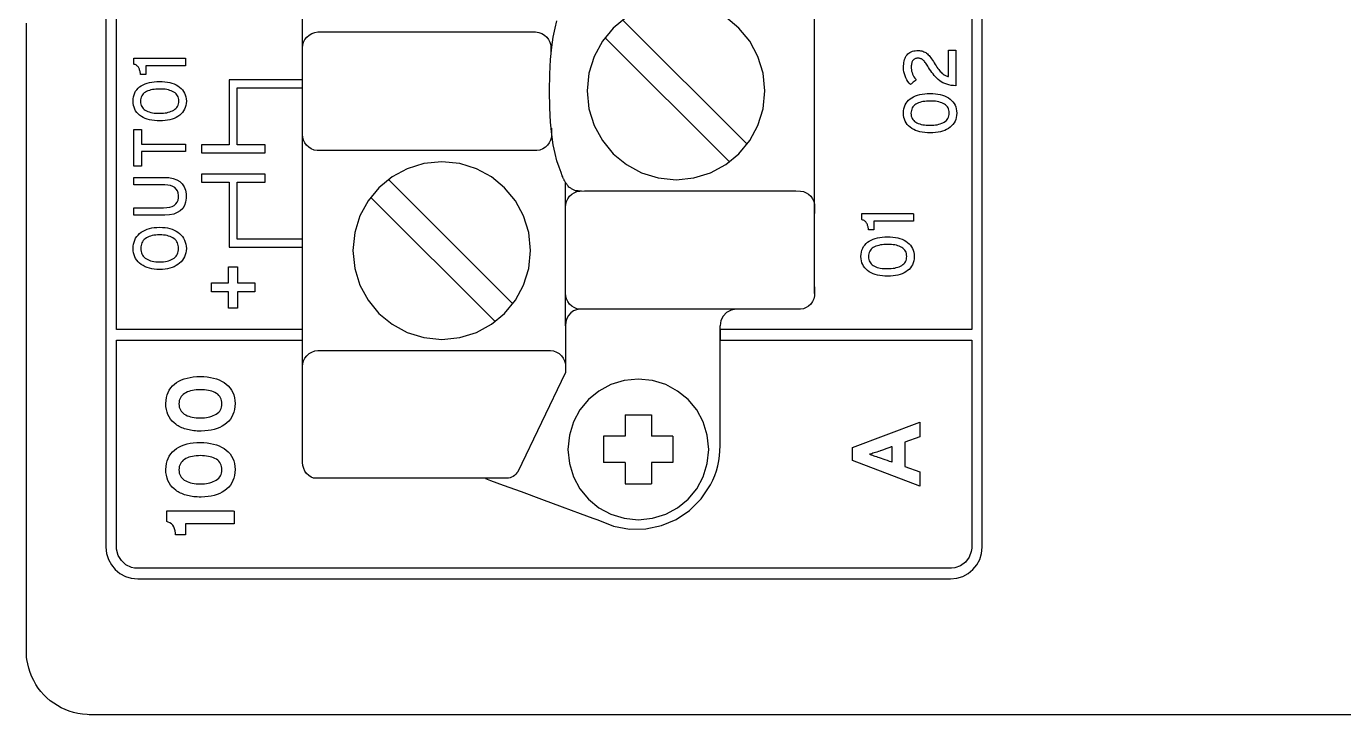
# Model space of a CAD drawing. Extents: x 1 to 47.7, y 0.2 to 33.5.
# Drawn here: x 31.599 to 34.079, y 2.513 to 3.81 of the extents above; entities that cross this region are included whole.
import ezdxf

# ---------------------------------------------------------------- set-up
doc = ezdxf.new("R2010")
doc.units = 0
doc.header["$MEASUREMENT"] = 0
doc.layers.add('6_0____DWG', color=7, linetype='CONTINUOUS')

msp = doc.modelspace()

# ---------------------------------------------------------------- linework, layer by layer
at = {"layer": '6_0____DWG'}
for points in [[(33.0832, 3.3068), (33.0832, 8.2879)], [(32.1192, 2.9885), (32.1192, 7.9655)], [(31.7488, 3.8561), (31.7488, 3.7779), (31.7488, 3.7023), (31.7488, 3.6294), (31.7488, 3.5592), (31.7488, 3.4919), (31.7488, 3.4274), (31.7488, 3.3658), (31.7488, 3.3072), (31.7488, 3.2517), (31.7488, 3.1993), (31.7488, 3.1501), (31.7488, 3.1041), (31.7488, 3.0823), (31.7488, 3.0614), (31.7488, 3.0414), (31.7488, 3.0221), (31.7488, 3.0038), (31.7488, 2.9863), (31.7488, 2.9697), (31.7488, 2.954), (31.7488, 2.9391), (31.7488, 2.9252), (31.7488, 2.9121), (31.7488, 2.9), (31.7488, 2.8888), (31.7488, 2.8786), (31.7488, 2.8693), (31.7488, 2.8609), (31.7488, 2.8535), (31.7488, 2.847), (31.7488, 2.8415), (31.7488, 2.837), (31.7488, 2.8335), (31.7488, 2.831), (31.7488, 2.8295), (31.7488, 2.829), (31.75, 2.8169), (31.7535, 2.8056), (31.7591, 2.7954), (31.7664, 2.7866), (31.7753, 2.7792), (31.7855, 2.7737), (31.7967, 2.7702), (31.8088, 2.769), (31.8099, 2.769), (31.8132, 2.769), (31.8186, 2.769), (31.826, 2.769), (31.8354, 2.769), (31.8466, 2.769), (31.8597, 2.769), (31.8746, 2.769), (31.8911, 2.769), (31.9092, 2.769), (31.9289, 2.769), (31.95, 2.769), (31.9725, 2.769), (31.9964, 2.769), (32.0216, 2.769), (32.0479, 2.769), (32.0753, 2.769), (32.1038, 2.769), (32.1333, 2.769), (32.1637, 2.769), (32.2269, 2.769), (32.2929, 2.769), (32.3612, 2.769), (32.4311, 2.769), (32.5738, 2.769), (32.7165, 2.769), (32.7864, 2.769), (32.8547, 2.769), (32.9207, 2.769), (32.984, 2.769), (33.0143, 2.769), (33.0438, 2.769), (33.0723, 2.769), (33.0997, 2.769), (33.1261, 2.769), (33.1512, 2.769), (33.1751, 2.769), (33.1976, 2.769), (33.2188, 2.769), (33.2384, 2.769), (33.2566, 2.769), (33.2731, 2.769), (33.2879, 2.769), (33.301, 2.769), (33.3123, 2.769), (33.3216, 2.769), (33.329, 2.769), (33.3344, 2.769), (33.3377, 2.769), (33.3388, 2.769), (33.3509, 2.7702), (33.3622, 2.7737), (33.3723, 2.7792), (33.3812, 2.7866), (33.3886, 2.7954), (33.3941, 2.8056), (33.3976, 2.8169), (33.3988, 2.829), (33.3988, 2.8295), (33.3988, 2.831), (33.3988, 2.8335), (33.3988, 2.837), (33.3988, 2.8415), (33.3988, 2.847), (33.3988, 2.8535), (33.3988, 2.8609), (33.3988, 2.8693), (33.3988, 2.8786), (33.3988, 2.8888), (33.3988, 2.9), (33.3988, 2.9121), (33.3988, 2.9252), (33.3988, 2.9391), (33.3988, 2.954), (33.3988, 2.9697), (33.3988, 2.9863), (33.3988, 3.0038), (33.3988, 3.0221), (33.3988, 3.0414), (33.3988, 3.0614), (33.3988, 3.0823), (33.3988, 3.1041), (33.3988, 3.1501), (33.3988, 3.1993), (33.3988, 3.2517), (33.3988, 3.3072), (33.3988, 3.3658), (33.3988, 3.4274), (33.3988, 3.4919), (33.3988, 3.5592), (33.3988, 3.6294), (33.3988, 3.7023), (33.3988, 3.7779), (33.3988, 3.8561)], [(33.3788, 3.839), (33.3788, 3.7944), (33.3788, 3.7513), (33.3788, 3.7097), (33.3788, 3.6697), (33.3788, 3.6313), (33.3788, 3.5946), (33.3788, 3.5595), (33.3788, 3.526), (33.3788, 3.4943), (33.3788, 3.4643), (33.3788, 3.4361), (33.3788, 3.4096), (33.3788, 3.385), (33.3788, 3.3622), (33.3788, 3.3412), (33.3788, 3.3221), (33.3788, 3.3049), (33.3788, 3.2897), (33.3788, 3.2764), (33.3788, 3.265), (33.3788, 3.2557), (33.3788, 3.2484), (33.3788, 3.2432), (33.3788, 3.24), (33.3788, 3.239), (33.3781, 3.239), (33.376, 3.239), (33.3725, 3.239), (33.3677, 3.239), (33.3617, 3.239), (33.3545, 3.239), (33.3463, 3.239), (33.3371, 3.2389), (33.3158, 3.2389), (33.2914, 3.2389), (33.2642, 3.2389), (33.235, 3.2389), (33.2041, 3.2389), (33.1721, 3.2389), (33.1073, 3.2389), (33.0754, 3.2389), (33.0447, 3.2389), (33.0156, 3.2388), (32.9887, 3.2388), (32.9646, 3.2388), (32.9438, 3.2388), (32.9348, 3.2388), (32.9268, 3.2388), (32.9199, 3.2388), (32.9142, 3.2388), (32.9097, 3.2388), (32.9065, 3.2388), (32.9051, 3.2388), (32.9051, 3.2387), (32.9051, 3.2379), (32.9051, 3.2342), (32.9051, 3.2289), (32.9051, 3.2236), (32.9051, 3.2198), (32.9051, 3.219), (32.9055, 3.219), (32.9072, 3.219), (32.9104, 3.219), (32.915, 3.219), (32.9209, 3.219), (32.928, 3.219), (32.9362, 3.219), (32.9455, 3.219), (32.9558, 3.219), (32.9791, 3.219), (33.0056, 3.219), (33.0346, 3.219), (33.0655, 3.219), (33.0978, 3.219), (33.1642, 3.219), (33.197, 3.219), (33.2289, 3.219), (33.2593, 3.219), (33.2875, 3.219), (33.313, 3.219), (33.3351, 3.219), (33.3448, 3.219), (33.3534, 3.219), (33.3608, 3.219), (33.3671, 3.219), (33.3721, 3.219), (33.3758, 3.219), (33.3781, 3.219), (33.3788, 3.219), (33.3788, 3.2183), (33.3788, 3.2165), (33.3788, 3.2135), (33.3788, 3.2093), (33.3788, 3.2042), (33.3788, 3.198), (33.3788, 3.183), (33.3788, 3.1647), (33.3788, 3.1438), (33.3788, 3.1205), (33.3788, 3.0956), (33.3788, 3.0422), (33.3788, 2.9876), (33.3788, 2.961), (33.3788, 2.9355), (33.3788, 2.9117), (33.3788, 2.8899), (33.3788, 2.8707), (33.3788, 2.8545), (33.3788, 2.8478), (33.3788, 2.8419), (33.3788, 2.8371), (33.3788, 2.8333), (33.3788, 2.8307), (33.3788, 2.8292), (33.3788, 2.8269), (33.378, 2.8209), (33.374, 2.8099), (33.3671, 2.8007), (33.3579, 2.7938), (33.3469, 2.7898), (33.3409, 2.789), (33.3377, 2.789), (33.3354, 2.789), (33.332, 2.789), (33.3274, 2.789), (33.3216, 2.789), (33.3148, 2.789), (33.3069, 2.789), (33.2979, 2.789), (33.2879, 2.789), (33.2769, 2.789), (33.265, 2.789), (33.2384, 2.789), (33.2084, 2.789), (33.1751, 2.789), (33.1388, 2.789), (33.0997, 2.789), (33.0582, 2.789), (33.0143, 2.789), (32.9684, 2.789), (32.9207, 2.789), (32.8714, 2.789), (32.8208, 2.789), (32.7165, 2.789), (32.5022, 2.789), (32.396, 2.789), (32.3439, 2.789), (32.2929, 2.789), (32.2432, 2.789), (32.1949, 2.789), (32.1484, 2.789), (32.1038, 2.789), (32.0615, 2.789), (32.0216, 2.789), (31.9843, 2.789), (31.95, 2.789), (31.9188, 2.789), (31.8911, 2.789), (31.8785, 2.789), (31.8669, 2.789), (31.8563, 2.789), (31.8466, 2.789), (31.838, 2.789), (31.8304, 2.789), (31.824, 2.789), (31.8186, 2.789), (31.8144, 2.789), (31.8113, 2.789), (31.8094, 2.789), (31.8088, 2.789), (31.8027, 2.7894), (31.7969, 2.7908), (31.7865, 2.7958), (31.778, 2.8035), (31.772, 2.8134), (31.769, 2.8249), (31.7688, 2.8279), (31.7688, 2.8301), (31.7688, 2.8323), (31.7688, 2.8357), (31.7688, 2.8402), (31.7688, 2.8457), (31.7688, 2.8596), (31.7688, 2.8768), (31.7688, 2.8969), (31.7688, 2.9194), (31.7688, 2.9439), (31.7688, 2.9698), (31.7688, 3.024), (31.7688, 3.0782), (31.7688, 3.1041), (31.7688, 3.1285), (31.7688, 3.151), (31.7688, 3.1711), (31.7688, 3.1884), (31.7688, 3.2022), (31.7688, 3.2077), (31.7688, 3.2122), (31.7688, 3.2156), (31.7688, 3.2178), (31.7688, 3.2189), (31.7691, 3.219), (31.7704, 3.219), (31.7727, 3.219), (31.7761, 3.219), (31.7805, 3.219), (31.7918, 3.219), (31.8063, 3.219), (31.8235, 3.219), (31.8431, 3.219), (31.8645, 3.219), (31.8874, 3.219), (31.9113, 3.219), (31.9603, 3.219), (32.0083, 3.219), (32.0307, 3.219), (32.0515, 3.219), (32.0704, 3.219), (32.0868, 3.219), (32.1003, 3.219), (32.1104, 3.219), (32.1141, 3.219), (32.1168, 3.219), (32.1185, 3.219), (32.1191, 3.219), (32.1191, 3.2208), (32.1191, 3.2253), (32.1191, 3.2358), (32.1191, 3.2387), (32.1191, 3.2389), (32.1181, 3.239), (32.1161, 3.239), (32.113, 3.239), (32.109, 3.239), (32.104, 3.239), (32.0916, 3.239), (32.0761, 3.239), (32.0581, 3.239), (32.0378, 3.239), (32.0159, 3.239), (31.9926, 3.239), (31.9439, 3.239), (31.8953, 3.239), (31.872, 3.239), (31.8501, 3.239), (31.8298, 3.239), (31.8118, 3.239), (31.7963, 3.239), (31.7839, 3.239), (31.7789, 3.239), (31.7749, 3.239), (31.7718, 3.239), (31.7698, 3.239), (31.7689, 3.239), (31.7688, 3.2394), (31.7688, 3.2419), (31.7688, 3.2464), (31.7688, 3.2531), (31.7688, 3.2617), (31.7688, 3.2724), (31.7688, 3.285), (31.7688, 3.2996), (31.7688, 3.3162), (31.7688, 3.3346), (31.7688, 3.355), (31.7688, 3.3772), (31.7688, 3.4012), (31.7688, 3.4271), (31.7688, 3.4547), (31.7688, 3.4841), (31.7688, 3.5153), (31.7688, 3.5481), (31.7688, 3.5827), (31.7688, 3.6189), (31.7688, 3.6567), (31.7688, 3.6962), (31.7688, 3.7372), (31.7688, 3.7798), (31.7688, 3.824)], [(32.6443, 3.4995), (32.6428, 3.4995), (32.6411, 3.4995), (32.6394, 3.4996), (32.6377, 3.4997), (32.6361, 3.4999), (32.6345, 3.5001), (32.633, 3.5003), (32.6318, 3.5007), (32.6306, 3.5011), (32.6294, 3.5017), (32.6281, 3.5024), (32.6268, 3.5031), (32.6256, 3.5039), (32.6243, 3.5048), (32.623, 3.5056), (32.6218, 3.5064), (32.6205, 3.5072), (32.6194, 3.5085), (32.6183, 3.5098), (32.6173, 3.5111), (32.6164, 3.5123), (32.6155, 3.5136), (32.6147, 3.5148), (32.6139, 3.516), (32.6132, 3.5172), (32.6126, 3.5185), (32.6119, 3.5196), (32.6114, 3.5207), (32.6109, 3.5218), (32.6104, 3.5229), (32.6098, 3.524), (32.6093, 3.5252), (32.6088, 3.5265), (32.6081, 3.528), (32.6057, 3.5343), (32.6019, 3.5446), (32.598, 3.5564), (32.5944, 3.5702), (32.591, 3.5866), (32.5881, 3.606), (32.5859, 3.6291), (32.5844, 3.6563), (32.5839, 3.6882), (32.5844, 3.72), (32.5859, 3.7472), (32.5881, 3.7703), (32.591, 3.7897), (32.5944, 3.8061), (32.598, 3.8199)], [(32.7288, 3.8269), (32.704, 3.8065), (32.6835, 3.7817), (32.6681, 3.7533), (32.6583, 3.7219), (32.6549, 3.6882), (32.6583, 3.6545), (32.6681, 3.623), (32.6835, 3.5946), (32.704, 3.5698), (32.7288, 3.5494), (32.7572, 3.534), (32.7886, 3.5242), (32.8223, 3.5208), (32.856, 3.5242), (32.8874, 3.534), (32.9158, 3.5494), (32.9405, 3.5698), (32.9609, 3.5946), (32.9763, 3.623), (32.986, 3.6545), (32.9894, 3.6882), (32.986, 3.7219), (32.9763, 3.7533), (32.9609, 3.7817), (32.9405, 3.8065), (32.9158, 3.8269)], [(32.956, 3.5878), (32.7217, 3.8221)], [(34.3001, 2.5133), (33.9685, 2.5133), (33.8031, 2.5133), (33.6389, 2.5133), (33.5575, 2.5133), (33.4766, 2.5133), (33.3965, 2.5133), (33.3171, 2.5133), (33.2385, 2.5133), (33.1609, 2.5133), (33.0843, 2.5133), (33.0089, 2.5133), (32.9346, 2.5133), (32.8617, 2.5133), (32.7901, 2.5133), (32.7201, 2.5133), (32.6516, 2.5133), (32.5848, 2.5133), (32.5198, 2.5133), (32.4566, 2.5133), (32.3954, 2.5133), (32.3361, 2.5133), (32.3073, 2.5133), (32.2791, 2.5133), (32.2514, 2.5133), (32.2242, 2.5133), (32.1976, 2.5133), (32.1717, 2.5133), (32.1463, 2.5133), (32.1215, 2.5133), (32.0974, 2.5133), (32.0739, 2.5133), (32.051, 2.5133), (32.0288, 2.5133), (32.0072, 2.5133), (31.9864, 2.5133), (31.9662, 2.5133), (31.9467, 2.5133), (31.928, 2.5133), (31.91, 2.5133), (31.8927, 2.5133), (31.8761, 2.5133), (31.8603, 2.5133), (31.8453, 2.5133), (31.8311, 2.5133), (31.8177, 2.5133), (31.805, 2.5133), (31.7932, 2.5133), (31.7822, 2.5133), (31.7721, 2.5133), (31.7628, 2.5133), (31.7544, 2.5133), (31.7468, 2.5133), (31.7401, 2.5133), (31.7344, 2.5133), (31.7295, 2.5133), (31.7255, 2.5133), (31.7225, 2.5133), (31.7204, 2.5133), (31.7193, 2.5133), (31.7187, 2.5133), (31.7176, 2.5133), (31.7133, 2.5135), (31.7047, 2.5142), (31.6963, 2.5155), (31.688, 2.5174), (31.68, 2.5198), (31.6723, 2.5228), (31.6648, 2.5263), (31.6575, 2.5303), (31.6506, 2.5348), (31.6441, 2.5397), (31.6379, 2.545), (31.632, 2.5508), (31.6266, 2.5569), (31.6216, 2.5634), (31.617, 2.5703), (31.6129, 2.5774), (31.6093, 2.5849), (31.6061, 2.5927), (31.6036, 2.6008), (31.6016, 2.609), (31.6001, 2.6175), (31.5996, 2.6219), (31.5995, 2.623), (31.5995, 2.6234), (31.5995, 2.6235), (31.5995, 2.624), (31.5993, 2.6258), (31.5991, 2.6333), (31.5991, 2.6338), (31.5991, 2.6351), (31.5991, 2.6372), (31.5991, 2.6403), (31.5991, 2.6442), (31.5991, 2.6489), (31.5991, 2.6545), (31.5991, 2.6609), (31.5991, 2.6682), (31.5991, 2.6763), (31.5991, 2.6852), (31.5991, 2.6949), (31.5991, 2.7055), (31.5991, 2.7168), (31.5991, 2.729), (31.5991, 2.7419), (31.5991, 2.7557), (31.5991, 2.7702), (31.5991, 2.7856), (31.5991, 2.8017), (31.5991, 2.8185), (31.5991, 2.8362), (31.5991, 2.8546), (31.5991, 2.8738), (31.5991, 2.8937), (31.5991, 2.9144), (31.5991, 2.9358), (31.5991, 2.9579), (31.5991, 2.9808), (31.5991, 3.0044), (31.5991, 3.0287), (31.5991, 3.0538), (31.5991, 3.0795), (31.5991, 3.106), (31.5991, 3.1332), (31.5991, 3.161), (31.5991, 3.1896), (31.5991, 3.2188), (31.5991, 3.2488), (31.5991, 3.2794), (31.5991, 3.3106), (31.5991, 3.3426), (31.5991, 3.3752), (31.5991, 3.4084), (31.5991, 3.4423), (31.5991, 3.4768), (31.5991, 3.512), (31.5991, 3.5478), (31.5991, 3.5843), (31.5991, 3.6214), (31.5991, 3.6591), (31.5991, 3.6974), (31.5991, 3.7363), (31.5991, 3.7758), (31.5991, 3.8159)], [(32.1192, 3.7572), (32.1192, 3.7577), (32.1192, 3.759), (32.1192, 3.7609), (32.1192, 3.7631), (32.1192, 3.7653), (32.1192, 3.7673), (32.1192, 3.7688), (32.1192, 3.7695), (32.1196, 3.7743), (32.1211, 3.7799), (32.1236, 3.785), (32.1271, 3.7895), (32.1314, 3.7933), (32.1364, 3.7963), (32.142, 3.7984), (32.148, 3.7994), (32.1567, 3.7995), (32.1907, 3.7995), (32.2468, 3.7995), (32.3161, 3.7995), (32.3898, 3.7995), (32.4591, 3.7995), (32.5152, 3.7995), (32.5492, 3.7995), (32.5579, 3.7994), (32.5639, 3.7984), (32.5695, 3.7963), (32.5745, 3.7933), (32.5787, 3.7895), (32.5822, 3.785), (32.5848, 3.7799), (32.5863, 3.7743), (32.5867, 3.7695), (32.5867, 3.7688), (32.5867, 3.7673), (32.5867, 3.7653), (32.5867, 3.7631), (32.5867, 3.7609), (32.5867, 3.759), (32.5867, 3.7577), (32.5867, 3.7572)], [(32.9226, 3.5544), (32.6883, 3.7887)], [(31.9812, 3.5865), (31.9287, 3.5865), (31.9287, 3.5715), (32.0487, 3.5715), (32.0487, 3.5865), (31.9962, 3.5865), (31.9962, 3.694), (32.1191, 3.694), (32.1191, 3.709), (31.9812, 3.709), (31.9812, 3.5865)], [(31.8158, 3.588), (31.8987, 3.588), (31.8987, 3.5739), (31.8158, 3.5739), (31.8158, 3.5464), (31.8015, 3.5464), (31.8015, 3.6155), (31.8158, 3.6155), (31.8158, 3.588)], [(32.5879, 3.6182), (32.5879, 3.6177), (32.5879, 3.6163), (32.5879, 3.6144), (32.5879, 3.6122), (32.5879, 3.61), (32.5879, 3.608), (32.5879, 3.6065), (32.5879, 3.6058), (32.5875, 3.6011), (32.586, 3.5955), (32.5836, 3.5904), (32.5803, 3.5858), (32.5762, 3.582), (32.5714, 3.579), (32.5661, 3.5769), (32.5604, 3.5759), (32.5518, 3.5758), (32.5174, 3.5758), (32.4607, 3.5758), (32.3907, 3.5758), (32.3163, 3.5758), (32.2463, 3.5758), (32.1896, 3.5758), (32.1553, 3.5758), (32.1466, 3.5759), (32.1409, 3.5769), (32.1356, 3.579), (32.1308, 3.582), (32.1268, 3.5858), (32.1234, 3.5904), (32.121, 3.5955), (32.1195, 3.6011), (32.1192, 3.6058), (32.1192, 3.6065), (32.1192, 3.608), (32.1192, 3.61), (32.1192, 3.6122), (32.1192, 3.6144), (32.1192, 3.6163), (32.1192, 3.6177), (32.1192, 3.6182)], [(31.9962, 3.5165), (32.0487, 3.5165), (32.0487, 3.5315), (31.9287, 3.5315), (31.9287, 3.5165), (31.9812, 3.5165), (31.9812, 3.394), (32.1191, 3.394), (32.1191, 3.409), (31.9962, 3.409), (31.9962, 3.5165)], [(32.515, 3.2872), (32.2807, 3.5214)], [(32.6144, 3.246), (32.6144, 3.5158)], [(32.6144, 3.4573), (32.6144, 3.4578), (32.6144, 3.4592), (32.6144, 3.4611), (32.6144, 3.4633), (32.6144, 3.4655), (32.6144, 3.4675), (32.6144, 3.469), (32.6144, 3.4697), (32.6148, 3.4744), (32.6162, 3.48), (32.6186, 3.4851), (32.6218, 3.4897), (32.6258, 3.4935), (32.6305, 3.4965), (32.6357, 3.4986), (32.6413, 3.4996), (32.6499, 3.4997), (32.6844, 3.4997), (32.7412, 3.4997), (32.8115, 3.4997), (32.8861, 3.4997), (32.9563, 3.4997), (33.0132, 3.4997), (33.0476, 3.4997), (33.0563, 3.4996), (33.0619, 3.4986), (33.0671, 3.4965), (33.0717, 3.4935), (33.0757, 3.4897), (33.079, 3.4851), (33.0814, 3.48), (33.0828, 3.4744), (33.0832, 3.4697), (33.0832, 3.469), (33.0832, 3.4675), (33.0832, 3.4655), (33.0832, 3.4633), (33.0832, 3.4611), (33.0832, 3.4592), (33.0832, 3.4578), (33.0832, 3.4573)], [(32.4816, 3.2537), (32.2473, 3.488)], [(31.9965, 3.3264), (32.029, 3.3264), (32.029, 3.3098), (31.9965, 3.3098), (31.9965, 3.2792), (31.9799, 3.2792), (31.9799, 3.3098), (31.9474, 3.3098), (31.9474, 3.3264), (31.9799, 3.3264), (31.9799, 3.3571), (31.9965, 3.3571), (31.9965, 3.3264)], [(33.0832, 3.3192), (33.0832, 3.3187), (33.0832, 3.3174), (33.0832, 3.3154), (33.0832, 3.3132), (33.0832, 3.311), (33.0832, 3.309), (33.0832, 3.3075), (33.0832, 3.3069), (33.0828, 3.3021), (33.0814, 3.2965), (33.079, 3.2914), (33.0757, 3.2868), (33.0717, 3.283), (33.0671, 3.28), (33.0619, 3.278), (33.0563, 3.2769), (33.0476, 3.2768), (33.0132, 3.2768), (32.9563, 3.2768), (32.8861, 3.2768), (32.8115, 3.2768), (32.7412, 3.2768), (32.6844, 3.2768), (32.6499, 3.2768), (32.6413, 3.2769), (32.6357, 3.278), (32.6305, 3.28), (32.6258, 3.283), (32.6218, 3.2868), (32.6186, 3.2914), (32.6162, 3.2965), (32.6148, 3.3021), (32.6144, 3.3069), (32.6144, 3.3075), (32.6144, 3.309), (32.6144, 3.311), (32.6144, 3.3132), (32.6144, 3.3154), (32.6144, 3.3174), (32.6144, 3.3187), (32.6144, 3.3192)], [(32.6418, 3.2768), (32.635, 3.276), (32.6291, 3.2737), (32.624, 3.2701), (32.6199, 3.2653), (32.6169, 3.2595), (32.615, 3.253), (32.6144, 3.246), (32.6144, 3.2417), (32.6144, 3.2308), (32.6144, 3.2159), (32.6144, 3.1996), (32.6144, 3.1847), (32.6144, 3.1738), (32.6144, 3.1695)], [(32.9353, 3.2768), (32.9258, 3.2753), (32.9175, 3.2709), (32.911, 3.2642), (32.9067, 3.2557), (32.9052, 3.246)], [(32.4636, 2.958), (32.4727, 2.9547), (32.4966, 2.9459), (32.5304, 2.9334), (32.5691, 2.9192), (32.6079, 2.9049), (32.6417, 2.8925), (32.6656, 2.8837), (32.6747, 2.8804), (32.7042, 2.8684), (32.7347, 2.8628), (32.7651, 2.8632), (32.7947, 2.8694), (32.8225, 2.8811), (32.8478, 2.898), (32.8697, 2.9199), (32.8873, 2.9465), (32.8914, 2.9551), (32.895, 2.9639), (32.8981, 2.9729), (32.9006, 2.982), (32.9026, 2.9913), (32.904, 3.0007), (32.9049, 3.0102), (32.9052, 3.0197), (32.9052, 3.0294), (32.9052, 3.0551), (32.9052, 3.0913), (32.9052, 3.1328), (32.9052, 3.1744), (32.9052, 3.2106), (32.9052, 3.2362), (32.9052, 3.246)], [(32.1192, 3.1571), (32.1192, 3.1577), (32.1192, 3.159), (32.1192, 3.1609), (32.1192, 3.1631), (32.1192, 3.1653), (32.1192, 3.1673), (32.1192, 3.1688), (32.1192, 3.1695), (32.1196, 3.1743), (32.1211, 3.1799), (32.1236, 3.185), (32.1271, 3.1895), (32.1314, 3.1933), (32.1364, 3.1963), (32.142, 3.1984), (32.148, 3.1994), (32.1571, 3.1995), (32.1935, 3.1995), (32.2534, 3.1995), (32.3274, 3.1995), (32.4062, 3.1995), (32.4802, 3.1995), (32.5401, 3.1995), (32.5765, 3.1995), (32.5856, 3.1994), (32.5916, 3.1984), (32.5972, 3.1963), (32.6021, 3.1933), (32.6064, 3.1895), (32.6099, 3.185), (32.6125, 3.1799), (32.614, 3.1743), (32.6144, 3.1695), (32.6144, 3.1688), (32.6144, 3.1673), (32.6144, 3.1653), (32.6144, 3.1631), (32.6144, 3.1609), (32.6144, 3.159), (32.6144, 3.1577), (32.6144, 3.1571)], [(32.5247, 2.9714), (32.6144, 3.1571)], [(32.7262, 3.0782), (32.7762, 3.0782)], [(32.7262, 3.0782), (32.7262, 3.0381)], [(32.7762, 3.0782), (32.7762, 3.0381)], [(33.281, 3.0366), (33.2528, 3.0267), (33.2528, 2.9805), (33.281, 2.9705), (33.281, 2.9435), (33.1546, 2.9919), (33.1546, 3.0164), (33.281, 3.0644), (33.281, 3.0366)], [(32.6859, 3.0381), (32.6859, 2.9881)], [(32.7262, 3.0381), (32.6859, 3.0381)], [(32.8161, 3.0381), (32.7762, 3.0381)], [(32.8161, 3.0381), (32.8161, 2.9881)], [(32.5247, 2.9714), (32.5227, 2.9686), (32.5206, 2.9661), (32.5181, 2.9639), (32.5155, 2.962), (32.5127, 2.9605), (32.5097, 2.9594), (32.5065, 2.9587), (32.5032, 2.9585), (32.4878, 2.9585), (32.4473, 2.9585), (32.39, 2.9585), (32.3243, 2.9585), (32.2585, 2.9585), (32.2012, 2.9585), (32.1607, 2.9585), (32.1453, 2.9585), (32.14, 2.9591), (32.1351, 2.9609), (32.1307, 2.9636), (32.1268, 2.9673), (32.1236, 2.9717), (32.1212, 2.9768), (32.1197, 2.9825), (32.1192, 2.9885), (32.1192, 2.989), (32.1192, 2.9904), (32.1192, 2.9924), (32.1192, 2.9947), (32.1192, 2.997), (32.1192, 2.9989), (32.1192, 3.0004), (32.1192, 3.0009)], [(32.7262, 2.9881), (32.6859, 2.9881)], [(32.7262, 2.9881), (32.7262, 2.948)], [(32.7762, 2.9881), (32.7762, 2.948)], [(32.8161, 2.9881), (32.7762, 2.9881)], [(32.7262, 2.948), (32.7762, 2.948)]]:
    msp.add_lwpolyline(points, dxfattribs=at)
for points in [[(31.8987, 3.7356), (31.8959, 3.7356), (31.8883, 3.7356), (31.8774, 3.7356), (31.8647, 3.7356), (31.8517, 3.7356), (31.8397, 3.7356), (31.8303, 3.7356), (31.8249, 3.7356), (31.8242, 3.7354), (31.8242, 3.7342), (31.8242, 3.7321), (31.8242, 3.7294), (31.8242, 3.7265), (31.8242, 3.7237), (31.8242, 3.7213), (31.8242, 3.7196), (31.8242, 3.7189), (31.8238, 3.7189), (31.8228, 3.7189), (31.8213, 3.7189), (31.8196, 3.7189), (31.8178, 3.7189), (31.8162, 3.7189), (31.815, 3.7189), (31.8142, 3.7189), (31.8141, 3.7198), (31.8139, 3.7215), (31.8136, 3.7231), (31.8133, 3.7247), (31.8129, 3.7262), (31.8124, 3.7276), (31.8119, 3.729), (31.8113, 3.7304), (31.8107, 3.7317), (31.81, 3.7328), (31.8092, 3.7339), (31.8083, 3.7349), (31.8073, 3.7357), (31.8062, 3.7365), (31.805, 3.7371), (31.8037, 3.7377), (31.8023, 3.7381), (31.8015, 3.7384), (31.8015, 3.7392), (31.8015, 3.7407), (31.8015, 3.7425), (31.8015, 3.7445), (31.8015, 3.7464), (31.8015, 3.7481), (31.8015, 3.7493), (31.8015, 3.7497), (31.8052, 3.7497), (31.8151, 3.7497), (31.8293, 3.7497), (31.8458, 3.7497), (31.8628, 3.7497), (31.8784, 3.7497), (31.8907, 3.7497), (31.8977, 3.7497), (31.8987, 3.7496), (31.8987, 3.7485), (31.8987, 3.7468), (31.8987, 3.7445), (31.8987, 3.742), (31.8987, 3.7396), (31.8987, 3.7376), (31.8987, 3.7361)], [(33.3492, 3.6977), (33.3445, 3.6981), (33.3401, 3.6987), (33.3359, 3.6996), (33.332, 3.7007), (33.3283, 3.702), (33.3248, 3.7036), (33.3215, 3.7054), (33.3186, 3.7075), (33.3158, 3.7098), (33.3132, 3.7122), (33.3107, 3.7148), (33.3083, 3.7174), (33.306, 3.7201), (33.3038, 3.723), (33.3017, 3.7259), (33.2996, 3.729), (33.2977, 3.7321), (33.2961, 3.7348), (33.2948, 3.7369), (33.2936, 3.7387), (33.2924, 3.7404), (33.2913, 3.742), (33.2902, 3.7434), (33.2891, 3.7446), (33.2881, 3.7457), (33.2871, 3.7466), (33.2862, 3.7473), (33.2852, 3.7479), (33.2842, 3.7484), (33.2832, 3.7489), (33.2821, 3.7492), (33.2811, 3.7495), (33.28, 3.7497), (33.2789, 3.7499), (33.2778, 3.7499), (33.2765, 3.7499), (33.2753, 3.7497), (33.2741, 3.7495), (33.2729, 3.7491), (33.2719, 3.7486), (33.2709, 3.7481), (33.27, 3.7474), (33.2691, 3.7466), (33.2683, 3.7457), (33.2676, 3.7447), (33.2669, 3.7435), (33.2664, 3.7421), (33.2659, 3.7406), (33.2656, 3.739), (33.2653, 3.7372), (33.2651, 3.7353), (33.265, 3.7333), (33.265, 3.7309), (33.2652, 3.728), (33.2657, 3.7253), (33.2665, 3.7226), (33.2674, 3.7199), (33.2687, 3.7174), (33.2701, 3.7149), (33.2718, 3.7125), (33.2737, 3.7101), (33.2745, 3.709), (33.2737, 3.7084), (33.2724, 3.7073), (33.2707, 3.7059), (33.2688, 3.7044), (33.267, 3.7029), (33.2654, 3.7016), (33.2642, 3.7006), (33.2636, 3.7001), (33.2614, 3.7026), (33.2589, 3.7059), (33.2567, 3.7093), (33.2548, 3.7128), (33.2533, 3.7165), (33.2521, 3.7202), (33.2512, 3.7241), (33.2507, 3.7281), (33.2504, 3.7323), (33.2505, 3.7356), (33.2508, 3.7387), (33.2512, 3.7417), (33.2518, 3.7445), (33.2525, 3.7472), (33.2534, 3.7497), (33.2545, 3.752), (33.2557, 3.7541), (33.2572, 3.7561), (33.2588, 3.7579), (33.2606, 3.7594), (33.2626, 3.7608), (33.2648, 3.7619), (33.2672, 3.7628), (33.2697, 3.7635), (33.2724, 3.764), (33.2753, 3.7642), (33.2781, 3.7643), (33.2804, 3.7641), (33.2827, 3.7638), (33.2849, 3.7634), (33.2869, 3.7629), (33.2888, 3.7621), (33.2907, 3.7613), (33.2924, 3.7603), (33.294, 3.7592), (33.2955, 3.7578), (33.297, 3.7563), (33.2986, 3.7546), (33.3002, 3.7528), (33.3018, 3.7508), (33.3034, 3.7486), (33.305, 3.7462), (33.3067, 3.7437), (33.3084, 3.741), (33.3101, 3.738), (33.3119, 3.7353), (33.3135, 3.7328), (33.3152, 3.7305), (33.3167, 3.7284), (33.3182, 3.7264), (33.3197, 3.7247), (33.3211, 3.7232), (33.3225, 3.7219), (33.3238, 3.7208), (33.3252, 3.7197), (33.3267, 3.7188), (33.3281, 3.7179), (33.3295, 3.7172), (33.331, 3.7165), (33.3325, 3.716), (33.334, 3.7156), (33.3351, 3.7156), (33.3351, 3.7185), (33.3351, 3.7241), (33.3351, 3.7315), (33.3351, 3.7398), (33.3351, 3.7482), (33.3351, 3.7558), (33.3351, 3.7616), (33.3351, 3.7648), (33.3352, 3.7652), (33.3362, 3.7652), (33.338, 3.7652), (33.3401, 3.7652), (33.3425, 3.7652), (33.3449, 3.7652), (33.3469, 3.7652), (33.3484, 3.7652), (33.3491, 3.7652), (33.3492, 3.7637), (33.3492, 3.758), (33.3492, 3.7492), (33.3492, 3.7385), (33.3492, 3.727), (33.3492, 3.716), (33.3492, 3.7066), (33.3492, 3.7001)], [(31.8499, 3.706), (31.8551, 3.7059), (31.86, 3.7055), (31.8647, 3.7049), (31.8691, 3.7039), (31.8733, 3.7028), (31.8772, 3.7013), (31.881, 3.6997), (31.8844, 3.6977), (31.8877, 3.6955), (31.8906, 3.693), (31.8931, 3.6903), (31.8952, 3.6873), (31.897, 3.6841), (31.8983, 3.6806), (31.8994, 3.6769), (31.9, 3.673), (31.9003, 3.6688), (31.9, 3.6646), (31.8994, 3.6607), (31.8984, 3.657), (31.897, 3.6536), (31.8952, 3.6504), (31.8931, 3.6475), (31.8906, 3.6448), (31.8878, 3.6423), (31.8846, 3.6401), (31.8812, 3.6382), (31.8775, 3.6365), (31.8736, 3.635), (31.8694, 3.6339), (31.865, 3.633), (31.8603, 3.6323), (31.8554, 3.6319), (31.8502, 3.6318), (31.8451, 3.6319), (31.8401, 3.6323), (31.8355, 3.633), (31.831, 3.6339), (31.8268, 3.6351), (31.8229, 3.6365), (31.8191, 3.6382), (31.8157, 3.6402), (31.8124, 3.6425), (31.8095, 3.6449), (31.807, 3.6477), (31.8049, 3.6506), (31.8031, 3.6538), (31.8018, 3.6573), (31.8008, 3.661), (31.8002, 3.6649), (31.8, 3.669), (31.8002, 3.6732), (31.8008, 3.6772), (31.8018, 3.6809), (31.8032, 3.6843), (31.8049, 3.6875), (31.807, 3.6905), (31.8095, 3.6932), (31.8123, 3.6956), (31.8155, 3.6978), (31.8189, 3.6997), (31.8226, 3.7014), (31.8266, 3.7028), (31.8307, 3.704), (31.8352, 3.7049), (31.8398, 3.7055), (31.8448, 3.7059)], [(31.8502, 3.6918), (31.8466, 3.6917), (31.8431, 3.6915), (31.8398, 3.6911), (31.8367, 3.6906), (31.8337, 3.69), (31.8308, 3.6892), (31.8281, 3.6882), (31.8255, 3.6871), (31.8232, 3.6859), (31.8211, 3.6844), (31.8192, 3.6828), (31.8177, 3.6809), (31.8164, 3.6789), (31.8154, 3.6766), (31.8147, 3.6742), (31.8142, 3.6716), (31.8141, 3.6688), (31.8142, 3.666), (31.8147, 3.6634), (31.8154, 3.661), (31.8164, 3.6588), (31.8176, 3.6568), (31.8192, 3.655), (31.821, 3.6534), (31.8231, 3.6519), (31.8254, 3.6507), (31.8279, 3.6495), (31.8305, 3.6486), (31.8334, 3.6478), (31.8364, 3.6471), (31.8395, 3.6466), (31.8428, 3.6463), (31.8463, 3.6461), (31.8499, 3.646), (31.8535, 3.6461), (31.857, 3.6463), (31.8603, 3.6467), (31.8634, 3.6472), (31.8664, 3.6479), (31.8692, 3.6488), (31.8719, 3.6498), (31.8744, 3.6509), (31.8768, 3.6522), (31.8789, 3.6536), (31.8808, 3.6553), (31.8824, 3.6571), (31.8838, 3.6591), (31.8848, 3.6613), (31.8855, 3.6637), (31.886, 3.6663), (31.8862, 3.669), (31.886, 3.6719), (31.8855, 3.6745), (31.8848, 3.6769), (31.8838, 3.6791), (31.8825, 3.6811), (31.8809, 3.683), (31.879, 3.6846), (31.8769, 3.686), (31.8745, 3.6873), (31.872, 3.6883), (31.8694, 3.6892), (31.8666, 3.69), (31.8637, 3.6907), (31.8605, 3.6912), (31.8573, 3.6915), (31.8538, 3.6917)], [(33.3004, 3.6834), (33.3056, 3.6833), (33.3105, 3.6829), (33.3151, 3.6823), (33.3196, 3.6813), (33.3238, 3.6802), (33.3277, 3.6787), (33.3314, 3.6771), (33.3349, 3.6751), (33.3381, 3.6729), (33.341, 3.6704), (33.3435, 3.6677), (33.3457, 3.6647), (33.3474, 3.6615), (33.3488, 3.6581), (33.3498, 3.6543), (33.3505, 3.6504), (33.3507, 3.6462), (33.3505, 3.642), (33.3498, 3.6381), (33.3488, 3.6344), (33.3475, 3.631), (33.3457, 3.6278), (33.3436, 3.6249), (33.3411, 3.6222), (33.3383, 3.6197), (33.3351, 3.6175), (33.3317, 3.6156), (33.328, 3.6139), (33.3241, 3.6124), (33.3199, 3.6113), (33.3155, 3.6104), (33.3108, 3.6097), (33.3059, 3.6093), (33.3007, 3.6092), (33.2955, 3.6093), (33.2906, 3.6097), (33.2859, 3.6104), (33.2815, 3.6113), (33.2773, 3.6125), (33.2733, 3.6139), (33.2696, 3.6156), (33.2661, 3.6176), (33.2629, 3.6199), (33.26, 3.6223), (33.2575, 3.6251), (33.2554, 3.628), (33.2536, 3.6312), (33.2522, 3.6347), (33.2513, 3.6384), (33.2507, 3.6423), (33.2504, 3.6464), (33.2507, 3.6506), (33.2513, 3.6546), (33.2523, 3.6583), (33.2536, 3.6617), (33.2554, 3.6649), (33.2575, 3.6679), (33.2599, 3.6706), (33.2628, 3.673), (33.266, 3.6752), (33.2694, 3.6771), (33.2731, 3.6788), (33.277, 3.6802), (33.2812, 3.6814), (33.2856, 3.6823), (33.2903, 3.6829), (33.2952, 3.6833)], [(33.3007, 3.6692), (33.2971, 3.6691), (33.2936, 3.6689), (33.2903, 3.6685), (33.2871, 3.668), (33.2841, 3.6674), (33.2813, 3.6666), (33.2786, 3.6656), (33.276, 3.6645), (33.2736, 3.6633), (33.2715, 3.6618), (33.2697, 3.6602), (33.2681, 3.6583), (33.2669, 3.6563), (33.2659, 3.654), (33.2652, 3.6516), (33.2647, 3.649), (33.2645, 3.6462), (33.2647, 3.6434), (33.2651, 3.6408), (33.2659, 3.6384), (33.2668, 3.6362), (33.2681, 3.6342), (33.2696, 3.6324), (33.2714, 3.6308), (33.2735, 3.6293), (33.2758, 3.6281), (33.2783, 3.6269), (33.281, 3.626), (33.2838, 3.6252), (33.2868, 3.6245), (33.29, 3.624), (33.2933, 3.6237), (33.2968, 3.6235), (33.3004, 3.6234), (33.304, 3.6235), (33.3075, 3.6237), (33.3107, 3.6241), (33.3139, 3.6246), (33.3169, 3.6253), (33.3197, 3.6262), (33.3223, 3.6272), (33.3248, 3.6283), (33.3272, 3.6296), (33.3294, 3.6311), (33.3313, 3.6327), (33.3329, 3.6345), (33.3342, 3.6365), (33.3353, 3.6387), (33.336, 3.6411), (33.3365, 3.6437), (33.3366, 3.6464), (33.3365, 3.6493), (33.336, 3.6519), (33.3353, 3.6543), (33.3343, 3.6565), (33.333, 3.6585), (33.3314, 3.6604), (33.3295, 3.662), (33.3274, 3.6634), (33.325, 3.6647), (33.3225, 3.6657), (33.3199, 3.6666), (33.3171, 3.6674), (33.3141, 3.6681), (33.311, 3.6686), (33.3077, 3.6689), (33.3043, 3.6691)], [(32.3813, 3.2202), (32.415, 3.2236), (32.4464, 3.2333), (32.4748, 3.2487), (32.4995, 3.2692), (32.5199, 3.294), (32.5353, 3.3224), (32.545, 3.3538), (32.5484, 3.3876), (32.545, 3.4213), (32.5353, 3.4527), (32.5199, 3.4811), (32.4995, 3.5058), (32.4748, 3.5263), (32.4464, 3.5417), (32.415, 3.5515), (32.3813, 3.5548), (32.3476, 3.5515), (32.3162, 3.5417), (32.2878, 3.5263), (32.263, 3.5058), (32.2425, 3.4811), (32.2271, 3.4527), (32.2173, 3.4213), (32.2139, 3.3876), (32.2173, 3.3538), (32.2271, 3.3224), (32.2425, 3.294), (32.263, 3.2692), (32.2878, 3.2487), (32.3162, 3.2333), (32.3476, 3.2236)], [(31.8582, 3.5254), (31.8673, 3.5249), (31.8753, 3.5234), (31.8822, 3.5209), (31.888, 3.5174), (31.8927, 3.513), (31.8962, 3.5077), (31.8987, 3.5014), (31.9, 3.4941), (31.9001, 3.4861), (31.899, 3.4787), (31.8967, 3.4723), (31.8934, 3.4669), (31.8889, 3.4624), (31.8833, 3.4589), (31.8766, 3.4563), (31.8687, 3.4546), (31.8598, 3.4539), (31.8565, 3.4539), (31.8515, 3.4539), (31.8439, 3.4539), (31.8346, 3.4539), (31.8248, 3.4539), (31.8156, 3.4539), (31.8079, 3.4539), (31.8029, 3.4539), (31.8015, 3.4539), (31.8015, 3.4546), (31.8015, 3.4562), (31.8015, 3.4583), (31.8015, 3.4607), (31.8015, 3.4631), (31.8015, 3.4653), (31.8015, 3.467), (31.8015, 3.4679), (31.8023, 3.468), (31.8066, 3.468), (31.8138, 3.468), (31.8228, 3.468), (31.8325, 3.468), (31.8418, 3.468), (31.8499, 3.468), (31.8554, 3.468), (31.8575, 3.468), (31.8637, 3.4683), (31.8691, 3.4692), (31.8737, 3.4706), (31.8776, 3.4726), (31.8807, 3.4753), (31.8831, 3.4785), (31.8847, 3.4823), (31.8856, 3.4866), (31.8857, 3.4915), (31.885, 3.4961), (31.8836, 3.5001), (31.8814, 3.5034), (31.8785, 3.5062), (31.8749, 3.5084), (31.8706, 3.51), (31.8655, 3.5109), (31.8597, 3.5113), (31.8571, 3.5113), (31.852, 3.5113), (31.8443, 3.5113), (31.8349, 3.5113), (31.8251, 3.5113), (31.8157, 3.5113), (31.808, 3.5113), (31.8029, 3.5113), (31.8015, 3.5114), (31.8015, 3.5121), (31.8015, 3.5136), (31.8015, 3.5157), (31.8015, 3.5181), (31.8015, 3.5206), (31.8015, 3.5228), (31.8015, 3.5244), (31.8015, 3.5253), (31.8023, 3.5254), (31.8067, 3.5254), (31.8139, 3.5254), (31.823, 3.5254), (31.8328, 3.5254), (31.8423, 3.5254), (31.8504, 3.5254), (31.8561, 3.5254)], [(33.2692, 3.443), (33.2663, 3.443), (33.2587, 3.443), (33.2479, 3.443), (33.2352, 3.443), (33.2221, 3.443), (33.2102, 3.443), (33.2008, 3.443), (33.1954, 3.443), (33.1946, 3.4428), (33.1946, 3.4416), (33.1946, 3.4395), (33.1946, 3.4368), (33.1946, 3.4339), (33.1946, 3.431), (33.1946, 3.4286), (33.1946, 3.4269), (33.1946, 3.4263), (33.1942, 3.4263), (33.1932, 3.4263), (33.1918, 3.4263), (33.19, 3.4263), (33.1883, 3.4263), (33.1867, 3.4263), (33.1854, 3.4263), (33.1847, 3.4263), (33.1845, 3.4271), (33.1843, 3.4288), (33.1841, 3.4304), (33.1837, 3.432), (33.1833, 3.4335), (33.1829, 3.435), (33.1824, 3.4364), (33.1818, 3.4377), (33.1811, 3.439), (33.1804, 3.4402), (33.1796, 3.4413), (33.1787, 3.4422), (33.1777, 3.4431), (33.1766, 3.4439), (33.1754, 3.4445), (33.1741, 3.445), (33.1727, 3.4455), (33.172, 3.4458), (33.172, 3.4466), (33.172, 3.448), (33.172, 3.4499), (33.172, 3.4519), (33.172, 3.4538), (33.172, 3.4555), (33.172, 3.4566), (33.172, 3.4571), (33.1757, 3.4571), (33.1856, 3.4571), (33.1997, 3.4571), (33.2163, 3.4571), (33.2333, 3.4571), (33.2489, 3.4571), (33.2611, 3.4571), (33.2682, 3.4571), (33.2692, 3.4569), (33.2692, 3.4559), (33.2692, 3.4541), (33.2692, 3.4519), (33.2692, 3.4494), (33.2692, 3.447), (33.2692, 3.4449), (33.2692, 3.4435)], [(31.8501, 3.4314), (31.8553, 3.4312), (31.8602, 3.4307), (31.8649, 3.43), (31.8693, 3.429), (31.8735, 3.4276), (31.8774, 3.426), (31.8811, 3.4241), (31.8845, 3.4219), (31.8877, 3.4194), (31.8906, 3.4167), (31.8931, 3.4137), (31.8952, 3.4106), (31.897, 3.4072), (31.8983, 3.4036), (31.8994, 3.3997), (31.9, 3.3957), (31.9003, 3.3914), (31.9, 3.3872), (31.8994, 3.3832), (31.8983, 3.3794), (31.897, 3.3758), (31.8952, 3.3725), (31.8931, 3.3694), (31.8906, 3.3665), (31.8877, 3.3638), (31.8845, 3.3613), (31.8811, 3.3591), (31.8774, 3.3571), (31.8735, 3.3555), (31.8693, 3.3541), (31.8649, 3.353), (31.8602, 3.3523), (31.8553, 3.3518), (31.8501, 3.3516), (31.8449, 3.3518), (31.84, 3.3523), (31.8353, 3.353), (31.8308, 3.3541), (31.8266, 3.3555), (31.8227, 3.3571), (31.819, 3.3591), (31.8155, 3.3613), (31.8123, 3.3638), (31.8095, 3.3665), (31.807, 3.3694), (31.8049, 3.3725), (31.8032, 3.3758), (31.8018, 3.3794), (31.8008, 3.3832), (31.8002, 3.3872), (31.8, 3.3914), (31.8002, 3.3957), (31.8008, 3.3997), (31.8018, 3.4036), (31.8032, 3.4072), (31.8049, 3.4106), (31.807, 3.4137), (31.8095, 3.4167), (31.8123, 3.4194), (31.8155, 3.4219), (31.819, 3.4241), (31.8227, 3.426), (31.8266, 3.4276), (31.8308, 3.429), (31.8353, 3.43), (31.84, 3.4307), (31.8449, 3.4312)], [(31.8501, 3.417), (31.8463, 3.4169), (31.8426, 3.4166), (31.8392, 3.4162), (31.836, 3.4156), (31.833, 3.4148), (31.8301, 3.4138), (31.8275, 3.4126), (31.8251, 3.4113), (31.8229, 3.4098), (31.8209, 3.4081), (31.8192, 3.4062), (31.8178, 3.4042), (31.8166, 3.402), (31.8157, 3.3996), (31.815, 3.397), (31.8146, 3.3943), (31.8145, 3.3914), (31.8146, 3.3886), (31.815, 3.3859), (31.8157, 3.3834), (31.8166, 3.3811), (31.8178, 3.3789), (31.8192, 3.3769), (31.8209, 3.3751), (31.8229, 3.3734), (31.8251, 3.3718), (31.8275, 3.3705), (31.8301, 3.3693), (31.833, 3.3683), (31.836, 3.3675), (31.8392, 3.3668), (31.8426, 3.3664), (31.8463, 3.3661), (31.8501, 3.366), (31.8539, 3.3661), (31.8574, 3.3664), (31.8608, 3.3668), (31.864, 3.3675), (31.867, 3.3683), (31.8698, 3.3693), (31.8724, 3.3705), (31.8748, 3.3718), (31.8771, 3.3734), (31.8791, 3.3751), (31.8809, 3.3769), (31.8824, 3.3789), (31.8836, 3.3811), (31.8845, 3.3834), (31.8852, 3.3859), (31.8856, 3.3886), (31.8858, 3.3914), (31.8856, 3.3943), (31.8852, 3.397), (31.8845, 3.3996), (31.8836, 3.402), (31.8824, 3.4042), (31.8809, 3.4062), (31.8791, 3.4081), (31.8771, 3.4098), (31.8748, 3.4113), (31.8724, 3.4126), (31.8698, 3.4138), (31.867, 3.4148), (31.864, 3.4156), (31.8608, 3.4162), (31.8574, 3.4166), (31.8539, 3.4169)], [(33.2204, 3.4134), (33.2255, 3.4133), (33.2304, 3.4129), (33.2351, 3.4122), (33.2395, 3.4113), (33.2437, 3.4101), (33.2477, 3.4087), (33.2514, 3.407), (33.2549, 3.4051), (33.2581, 3.4028), (33.261, 3.4004), (33.2635, 3.3976), (33.2656, 3.3947), (33.2674, 3.3915), (33.2688, 3.388), (33.2698, 3.3843), (33.2704, 3.3803), (33.2707, 3.3761), (33.2704, 3.372), (33.2698, 3.368), (33.2688, 3.3644), (33.2674, 3.3609), (33.2657, 3.3578), (33.2636, 3.3548), (33.2611, 3.3521), (33.2582, 3.3497), (33.2551, 3.3475), (33.2516, 3.3455), (33.248, 3.3438), (33.244, 3.3424), (33.2399, 3.3412), (33.2354, 3.3403), (33.2308, 3.3396), (33.2258, 3.3393), (33.2207, 3.3391), (33.2155, 3.3393), (33.2106, 3.3397), (33.2059, 3.3403), (33.2015, 3.3412), (33.1973, 3.3424), (33.1933, 3.3439), (33.1896, 3.3456), (33.1861, 3.3476), (33.1829, 3.3498), (33.18, 3.3523), (33.1775, 3.355), (33.1753, 3.358), (33.1736, 3.3612), (33.1722, 3.3646), (33.1712, 3.3683), (33.1706, 3.3722), (33.1704, 3.3764), (33.1707, 3.3806), (33.1713, 3.3845), (33.1723, 3.3882), (33.1736, 3.3917), (33.1754, 3.3949), (33.1774, 3.3978), (33.1799, 3.4005), (33.1828, 3.403), (33.1859, 3.4052), (33.1894, 3.4071), (33.1931, 3.4088), (33.197, 3.4102), (33.2012, 3.4113), (33.2056, 3.4122), (33.2103, 3.4129), (33.2152, 3.4133)], [(33.2207, 3.3991), (33.217, 3.3991), (33.2136, 3.3989), (33.2103, 3.3985), (33.2071, 3.398), (33.2041, 3.3973), (33.2012, 3.3965), (33.1985, 3.3956), (33.196, 3.3945), (33.1936, 3.3932), (33.1915, 3.3918), (33.1897, 3.3901), (33.1881, 3.3883), (33.1868, 3.3862), (33.1858, 3.384), (33.1851, 3.3816), (33.1847, 3.3789), (33.1845, 3.3761), (33.1847, 3.3734), (33.1851, 3.3708), (33.1858, 3.3684), (33.1868, 3.3662), (33.1881, 3.3642), (33.1896, 3.3623), (33.1914, 3.3607), (33.1935, 3.3593), (33.1958, 3.358), (33.1983, 3.3569), (33.201, 3.3559), (33.2038, 3.3551), (33.2068, 3.3545), (33.21, 3.354), (33.2133, 3.3536), (33.2167, 3.3534), (33.2204, 3.3534), (33.224, 3.3534), (33.2274, 3.3537), (33.2307, 3.3541), (33.2339, 3.3546), (33.2368, 3.3553), (33.2396, 3.3561), (33.2423, 3.3571), (33.2448, 3.3583), (33.2472, 3.3595), (33.2494, 3.361), (33.2513, 3.3626), (33.2529, 3.3645), (33.2542, 3.3665), (33.2552, 3.3687), (33.256, 3.3711), (33.2564, 3.3736), (33.2566, 3.3764), (33.2564, 3.3792), (33.256, 3.3818), (33.2552, 3.3842), (33.2542, 3.3865), (33.2529, 3.3885), (33.2513, 3.3903), (33.2495, 3.3919), (33.2473, 3.3934), (33.245, 3.3946), (33.2425, 3.3957), (33.2399, 3.3966), (33.2371, 3.3974), (33.2341, 3.398), (33.231, 3.3985), (33.2277, 3.3989), (33.2243, 3.3991)], [(31.9265, 3.1503), (31.9332, 3.1501), (31.9396, 3.1495), (31.9457, 3.1486), (31.9514, 3.1473), (31.9569, 3.1457), (31.962, 3.1437), (31.9668, 3.1414), (31.9713, 3.1388), (31.9755, 3.1357), (31.9793, 3.1324), (31.9825, 3.1286), (31.9853, 3.1246), (31.9877, 3.1202), (31.9895, 3.1155), (31.9908, 3.1104), (31.9917, 3.105), (31.9921, 3.0993), (31.9919, 3.0936), (31.9911, 3.0882), (31.9899, 3.0832), (31.9881, 3.0784), (31.986, 3.0741), (31.9833, 3.07), (31.9802, 3.0662), (31.9765, 3.0628), (31.9725, 3.0597), (31.968, 3.0569), (31.9633, 3.0545), (31.9582, 3.0524), (31.9529, 3.0507), (31.9472, 3.0493), (31.9412, 3.0483), (31.935, 3.0477), (31.9284, 3.0474), (31.9243, 3.0474), (31.9209, 3.0476), (31.9177, 3.0478), (31.9145, 3.0481), (31.9114, 3.0485), (31.9084, 3.049), (31.9054, 3.0496), (31.9025, 3.0503), (31.8997, 3.0511), (31.897, 3.0519), (31.8944, 3.0528), (31.8918, 3.0538), (31.8894, 3.0549), (31.887, 3.0561), (31.8848, 3.0574), (31.8826, 3.0587), (31.8805, 3.0602), (31.8771, 3.0629), (31.8736, 3.0663), (31.8704, 3.0701), (31.8678, 3.0742), (31.8656, 3.0786), (31.864, 3.0833), (31.8627, 3.0884), (31.862, 3.0938), (31.8617, 3.0995), (31.8621, 3.1052), (31.8629, 3.1106), (31.8642, 3.1156), (31.866, 3.1204), (31.8682, 3.1247), (31.8709, 3.1288), (31.8742, 3.1325), (31.8778, 3.1359), (31.882, 3.1389), (31.8864, 3.1416), (31.8911, 3.1439), (31.8962, 3.1459), (31.9016, 3.1474), (31.9074, 3.1487), (31.9134, 3.1496), (31.9198, 3.1501)], [(31.9269, 3.1254), (31.9229, 3.1254), (31.919, 3.1251), (31.9153, 3.1247), (31.9118, 3.124), (31.9084, 3.1233), (31.9052, 3.1223), (31.9022, 3.1212), (31.8994, 3.1198), (31.8967, 3.1183), (31.8943, 3.1166), (31.8923, 3.1147), (31.8905, 3.1125), (31.8891, 3.1101), (31.8879, 3.1076), (31.8871, 3.1048), (31.8866, 3.1018), (31.8864, 3.0986), (31.8866, 3.0955), (31.8871, 3.0926), (31.8879, 3.0899), (31.889, 3.0874), (31.8904, 3.085), (31.8922, 3.0829), (31.8942, 3.081), (31.8965, 3.0794), (31.8992, 3.0778), (31.902, 3.0765), (31.905, 3.0753), (31.9081, 3.0744), (31.9115, 3.0736), (31.915, 3.073), (31.9186, 3.0725), (31.9225, 3.0723), (31.9265, 3.0723), (31.9305, 3.0724), (31.9343, 3.0726), (31.938, 3.0731), (31.9415, 3.0737), (31.9448, 3.0745), (31.948, 3.0755), (31.9511, 3.0767), (31.954, 3.078), (31.9567, 3.0795), (31.9592, 3.0812), (31.9613, 3.0831), (31.9632, 3.0852), (31.9647, 3.0875), (31.9659, 3.09), (31.9667, 3.0928), (31.9672, 3.0957), (31.9674, 3.0988), (31.9672, 3.102), (31.9667, 3.105), (31.9659, 3.1078), (31.9647, 3.1103), (31.9632, 3.1127), (31.9614, 3.1148), (31.9593, 3.1168), (31.9569, 3.1185), (31.9542, 3.12), (31.9513, 3.1213), (31.9483, 3.1224), (31.9451, 3.1233), (31.9418, 3.1241), (31.9383, 3.1247), (31.9347, 3.1251), (31.9309, 3.1254)], [(32.751, 2.8806), (32.7778, 2.8833), (32.8027, 2.891), (32.8252, 2.9032), (32.8449, 2.9194), (32.8611, 2.939), (32.8733, 2.9615), (32.881, 2.9864), (32.8837, 3.0131), (32.881, 3.0398), (32.8733, 3.0647), (32.8611, 3.0872), (32.8449, 3.1068), (32.8252, 3.1229), (32.8027, 3.1351), (32.7778, 3.1429), (32.751, 3.1455), (32.7244, 3.1429), (32.6996, 3.1351), (32.6771, 3.1229), (32.6575, 3.1068), (32.6413, 3.0872), (32.6291, 3.0647), (32.6214, 3.0398), (32.6187, 3.0131), (32.6214, 2.9864), (32.6291, 2.9615), (32.6413, 2.939), (32.6575, 2.9194), (32.6771, 2.9032), (32.6996, 2.891), (32.7244, 2.8833)], [(31.9265, 3.0261), (31.9332, 3.0258), (31.9396, 3.0253), (31.9457, 3.0243), (31.9514, 3.0231), (31.9569, 3.0215), (31.962, 3.0195), (31.9668, 3.0172), (31.9713, 3.0145), (31.9755, 3.0115), (31.9793, 3.0081), (31.9825, 3.0044), (31.9853, 3.0004), (31.9877, 2.996), (31.9895, 2.9912), (31.9908, 2.9862), (31.9917, 2.9808), (31.9921, 2.9751), (31.9919, 2.9694), (31.9911, 2.964), (31.9899, 2.9589), (31.9881, 2.9542), (31.986, 2.9498), (31.9833, 2.9458), (31.9802, 2.942), (31.9765, 2.9386), (31.9725, 2.9355), (31.968, 2.9327), (31.9633, 2.9302), (31.9582, 2.9282), (31.9529, 2.9264), (31.9472, 2.9251), (31.9412, 2.9241), (31.935, 2.9235), (31.9284, 2.9232), (31.9243, 2.9232), (31.9209, 2.9234), (31.9177, 2.9236), (31.9145, 2.9239), (31.9114, 2.9243), (31.9084, 2.9248), (31.9054, 2.9254), (31.9025, 2.9261), (31.8997, 2.9269), (31.897, 2.9277), (31.8944, 2.9286), (31.8918, 2.9296), (31.8894, 2.9307), (31.887, 2.9319), (31.8848, 2.9331), (31.8826, 2.9345), (31.8805, 2.936), (31.8771, 2.9386), (31.8736, 2.9421), (31.8704, 2.9459), (31.8678, 2.95), (31.8656, 2.9544), (31.864, 2.9591), (31.8627, 2.9642), (31.862, 2.9695), (31.8617, 2.9753), (31.8621, 2.981), (31.8629, 2.9864), (31.8642, 2.9914), (31.866, 2.9961), (31.8682, 3.0005), (31.8709, 3.0046), (31.8742, 3.0083), (31.8778, 3.0117), (31.882, 3.0147), (31.8864, 3.0174), (31.8911, 3.0197), (31.8962, 3.0216), (31.9016, 3.0232), (31.9074, 3.0245), (31.9134, 3.0254), (31.9198, 3.0259)], [(31.9269, 3.0012), (31.9229, 3.0011), (31.919, 3.0009), (31.9153, 3.0004), (31.9118, 2.9998), (31.9084, 2.999), (31.9052, 2.9981), (31.9022, 2.9969), (31.8994, 2.9956), (31.8967, 2.9941), (31.8943, 2.9924), (31.8923, 2.9904), (31.8905, 2.9883), (31.8891, 2.9859), (31.8879, 2.9834), (31.8871, 2.9806), (31.8866, 2.9776), (31.8864, 2.9744), (31.8866, 2.9713), (31.8871, 2.9684), (31.8879, 2.9656), (31.889, 2.9631), (31.8904, 2.9608), (31.8922, 2.9587), (31.8942, 2.9568), (31.8965, 2.9551), (31.8992, 2.9536), (31.902, 2.9523), (31.905, 2.9511), (31.9081, 2.9501), (31.9115, 2.9494), (31.915, 2.9488), (31.9186, 2.9483), (31.9225, 2.9481), (31.9265, 2.948), (31.9305, 2.9481), (31.9343, 2.9484), (31.938, 2.9488), (31.9415, 2.9495), (31.9448, 2.9503), (31.948, 2.9513), (31.9511, 2.9524), (31.954, 2.9538), (31.9567, 2.9553), (31.9592, 2.957), (31.9613, 2.9589), (31.9632, 2.961), (31.9647, 2.9633), (31.9659, 2.9658), (31.9667, 2.9685), (31.9672, 2.9715), (31.9674, 2.9746), (31.9672, 2.9778), (31.9667, 2.9808), (31.9659, 2.9835), (31.9647, 2.9861), (31.9632, 2.9885), (31.9614, 2.9906), (31.9593, 2.9926), (31.9569, 2.9943), (31.9542, 2.9958), (31.9513, 2.9971), (31.9483, 2.9982), (31.9451, 2.9991), (31.9418, 2.9999), (31.9383, 3.0005), (31.9347, 3.0009), (31.9309, 3.0011)], [(33.2059, 3.0099), (33.2031, 3.0089), (33.2003, 3.008), (33.1977, 3.0071), (33.1953, 3.0063), (33.1929, 3.0056), (33.1907, 3.0049), (33.1886, 3.0043), (33.1866, 3.0037), (33.1878, 3.0031), (33.1898, 3.0025), (33.192, 3.0019), (33.1943, 3.0011), (33.1967, 3.0004), (33.1993, 2.9995), (33.202, 2.9986), (33.2048, 2.9976), (33.2063, 2.9971), (33.2082, 2.9964), (33.2114, 2.9953), (33.2153, 2.9939), (33.2195, 2.9925), (33.2234, 2.9911), (33.2266, 2.9899), (33.2285, 2.9893), (33.2289, 2.9893), (33.2289, 2.9914), (33.2289, 2.9951), (33.2289, 2.9999), (33.2289, 3.0052), (33.2289, 3.0102), (33.2289, 3.0145), (33.2289, 3.0173), (33.2288, 3.018), (33.2275, 3.0176), (33.2248, 3.0166), (33.2211, 3.0153), (33.217, 3.0138), (33.2129, 3.0124), (33.2093, 3.0112), (33.2068, 3.0103)], [(31.9901, 2.8728), (31.9865, 2.8728), (31.9771, 2.8728), (31.9636, 2.8728), (31.9479, 2.8728), (31.9318, 2.8728), (31.9171, 2.8728), (31.9057, 2.8728), (31.8994, 2.8728), (31.8987, 2.8725), (31.8987, 2.8709), (31.8987, 2.8681), (31.8987, 2.8647), (31.8987, 2.861), (31.8987, 2.8574), (31.8987, 2.8544), (31.8987, 2.8524), (31.8987, 2.8518), (31.8978, 2.8518), (31.8957, 2.8518), (31.8929, 2.8518), (31.8897, 2.8518), (31.8864, 2.8518), (31.8835, 2.8518), (31.8813, 2.8518), (31.8802, 2.8518), (31.8799, 2.8553), (31.8792, 2.8597), (31.8781, 2.8636), (31.8765, 2.867), (31.8746, 2.87), (31.8722, 2.8725), (31.8695, 2.8745), (31.8663, 2.876), (31.8638, 2.8769), (31.8638, 2.8781), (31.8638, 2.8805), (31.8638, 2.8836), (31.8638, 2.8872), (31.8638, 2.8907), (31.8638, 2.8938), (31.8638, 2.8961), (31.8638, 2.8971), (31.8674, 2.8971), (31.8795, 2.8971), (31.8975, 2.8971), (31.9189, 2.8971), (31.9413, 2.8971), (31.962, 2.8971), (31.9786, 2.8971), (31.9884, 2.8971), (31.9901, 2.8969), (31.9901, 2.8952), (31.9901, 2.8922), (31.9901, 2.8883), (31.9901, 2.884), (31.9901, 2.8798), (31.9901, 2.8762), (31.9901, 2.8737)]]:
    msp.add_lwpolyline(points, close=True, dxfattribs=at)

doc.saveas('drawing.dxf')
